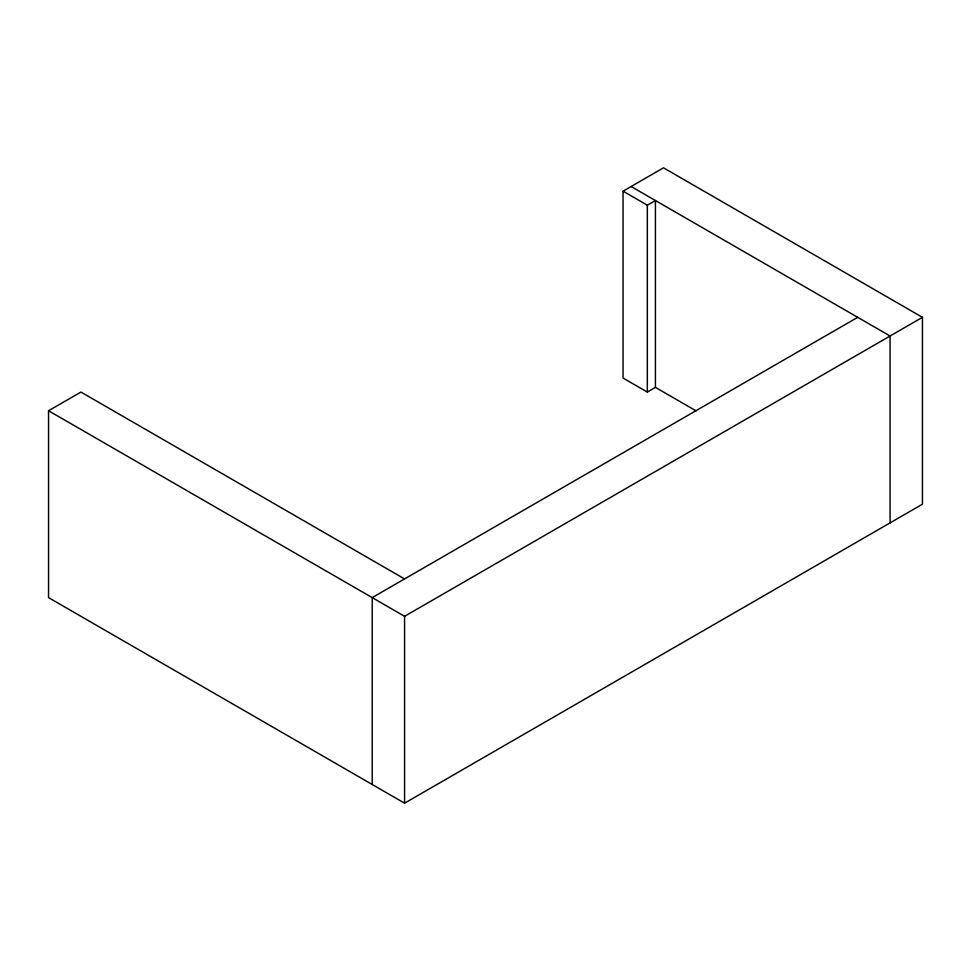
<?xml version="1.0" encoding="UTF-8"?>
<svg xmlns="http://www.w3.org/2000/svg" width="971" height="971" viewBox="0 0 971 971"><rect width="100%" height="100%" fill="white"/><g stroke="black" fill="none" stroke-linecap="round" stroke-linejoin="round"><path stroke-width="1.46" d="M696.146 410.903L655.425 387.393L647.329 392.066L623.054 378.047L623.054 191.178L663.521 167.825L922.45 317.323L922.45 504.192L404.579 803.175L48.55 597.626L48.55 410.757L80.921 392.066L404.579 578.934M623.054 191.178L647.329 205.197L655.425 200.524L655.425 387.393M857.721 317.323L372.221 597.614L372.221 784.483M48.55 410.757L404.579 616.306L922.45 317.323M631.15 186.517L890.079 336.002L890.079 522.871M647.329 205.197L647.329 392.066M404.579 616.306L404.579 803.175"/></g></svg>
